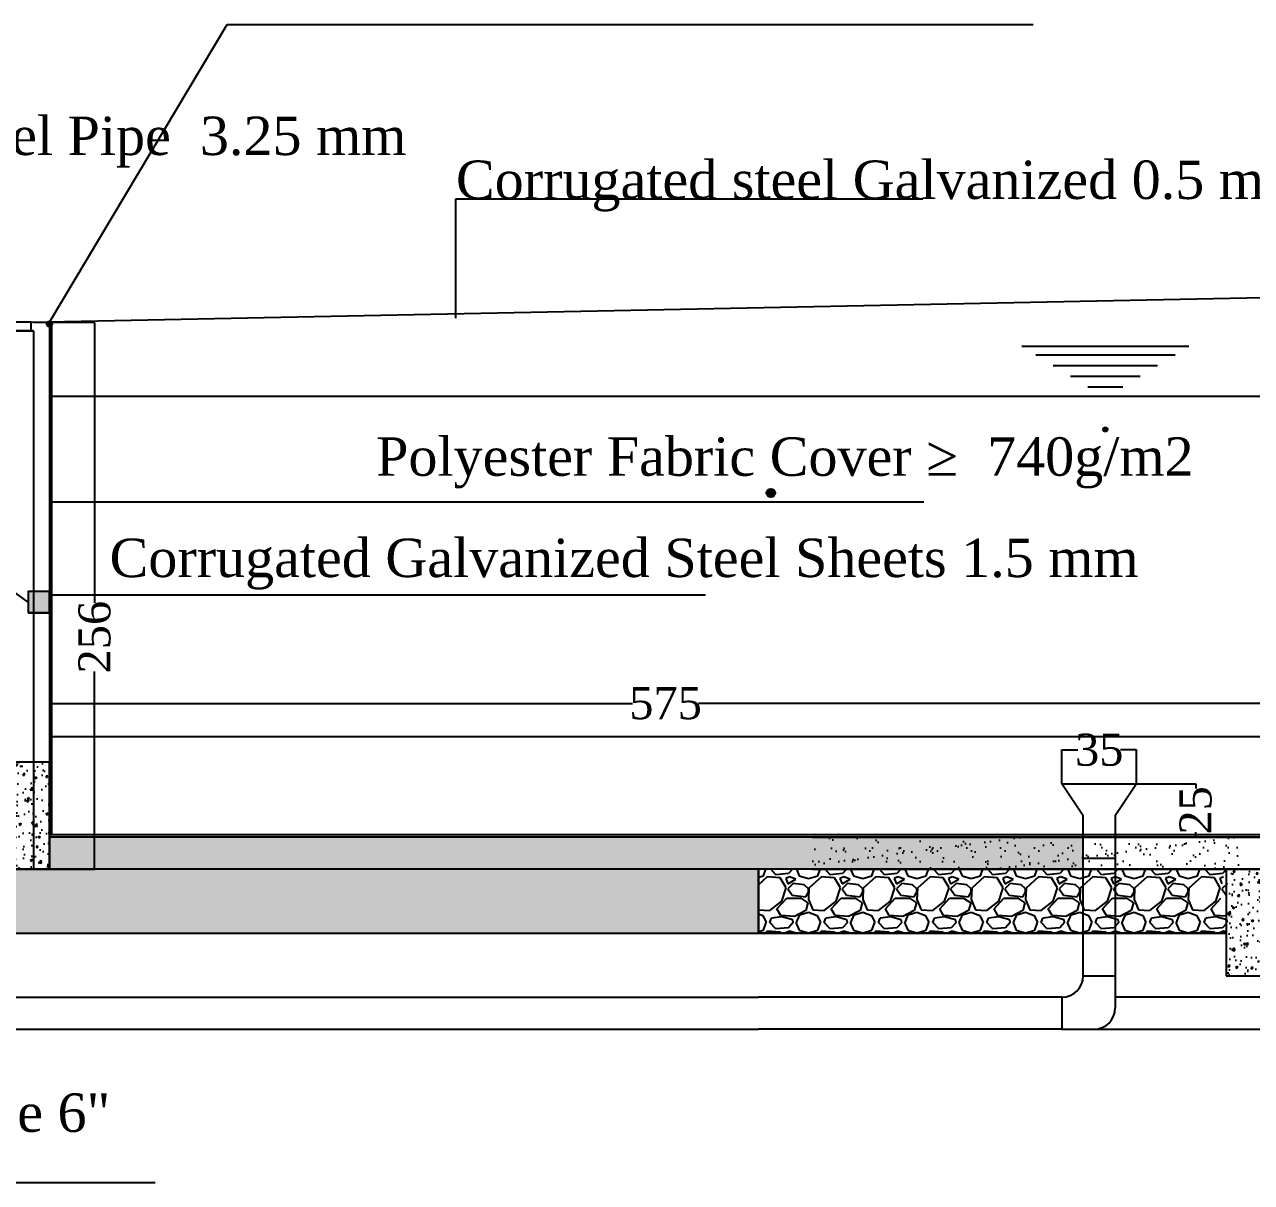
# Model space of a CAD drawing. Header units: centimetres. Extents: x 19229 to 39050, y 7691 to 15397.
# Drawn here: x 35060 to 35634, y 8811 to 9353 of the extents above; entities that cross this region are included whole.
import ezdxf

# ---------------------------------------------------------------- set-up
doc = ezdxf.new("R2010")
doc.units = ezdxf.units.CM
doc.layers.get('0').update_dxf_attribs({"linetype": 'CONTINUOUS'})
doc.layers.get('DEFPOINTS').update_dxf_attribs({"linetype": 'CONTINUOUS'})
doc.styles.add('style2', font='times.ttf', dxfattribs={"height": 15})
doc.styles.add('style3', font='times.ttf', dxfattribs={"height": 25})
doc.dimstyles.get("Standard").update_dxf_attribs({"dimtxt": 15, "dimasz": 0.18, "dimexe": 0.18, "dimexo": 0.0625, "dimgap": 0.09, "dimtad": 0, "dimdec": 0, "dimzin": 0, "dimdsep": 46, "dimtxsty": 'style2', "dimcen": 0.09, "dimadec": 0, "dimazin": 0, "dimtfac": 1, "dimtdec": 0, "dimtofl": 0, "dimtmove": 0, "dimatfit": 3, "dimfxl": 1, "dimtolj": 1, "dimtzin": 0, "dimarcsym": 0})

# ---------------------------------------------------------------- blocks, each defined once
blk = doc.blocks.new('*D17')
at = {"color": 0, "lineweight": -2, "transparency": 16777216}
for p, q in [((35580.77, 8998.05), (35608.52, 8998.05)), ((35608.34, 8997.87), (35608.34, 8995.75)), ((35570.77, 8973.05), (35608.52, 8973.05)), ((35608.34, 8973.23), (35608.34, 8975.35))]:
    blk.add_line(p, q, dxfattribs=at)
at = {"color": 0, "transparency": 16777216}
for points in [[(35608.31, 8997.87), (35608.37, 8997.87), (35608.34, 8998.05)], [(35608.31, 8973.23), (35608.37, 8973.23), (35608.34, 8973.05)]]:
    blk.add_solid(points, dxfattribs=at)
at = {"layer": 'DEFPOINTS', "color": 0, "transparency": 16777216}
for p in [(35580.7, 8998.05), (35608.34, 8998.05), (35570.7, 8973.05)]:
    blk.add_point(p, dxfattribs=at)
at = {"color": 0, "transparency": 16777216, "insert": (35608.34, 8985.55), "char_height": 15, "attachment_point": 5, "rotation": 90, "style": 'style2'}
blk.add_mtext('\\A1;25', dxfattribs=at)
blk = doc.blocks.new('*D18')
at = {"color": 0, "lineweight": -2, "transparency": 16777216}
for p, q in [((35545.7, 8998.11), (35545.7, 9014.04)), ((35545.88, 9013.86), (35553.22, 9013.86)), ((35580.52, 9013.86), (35573.19, 9013.86)), ((35580.7, 8998.11), (35580.7, 9014.04))]:
    blk.add_line(p, q, dxfattribs=at)
at = {"color": 0, "transparency": 16777216}
for points in [[(35545.88, 9013.89), (35545.88, 9013.83), (35545.7, 9013.86)], [(35580.52, 9013.89), (35580.52, 9013.83), (35580.7, 9013.86)]]:
    blk.add_solid(points, dxfattribs=at)
at = {"layer": 'DEFPOINTS', "color": 0, "transparency": 16777216}
for p in [(35580.7, 9013.86), (35545.7, 8998.05), (35580.7, 8998.05)]:
    blk.add_point(p, dxfattribs=at)
at = {"color": 0, "transparency": 16777216, "insert": (35563.2, 9013.86), "char_height": 15, "attachment_point": 5, "style": 'style2'}
blk.add_mtext('\\A1;35', dxfattribs=at)
blk = doc.blocks.new('*D27')
at = {"color": 0, "lineweight": -2, "ltscale": 20}
for p, q in [((35072.76, 9189.22), (35072.76, 9019.91)), ((37432.76, 9189.22), (37432.76, 9019.91)), ((35072.94, 9020.09), (36283.48, 9020.09)), ((37432.58, 9020.09), (36326.69, 9020.09))]:
    blk.add_line(p, q, dxfattribs=at)
at = {"color": 0, "ltscale": 20}
for points in [[(35072.94, 9020.12), (35072.94, 9020.06), (35072.76, 9020.09)], [(37432.58, 9020.12), (37432.58, 9020.06), (37432.76, 9020.09)]]:
    blk.add_solid(points, dxfattribs=at)
at = {"layer": 'DEFPOINTS', "color": 0, "ltscale": 20}
for p in [(35072.76, 9189.29), (37432.76, 9189.29), (37432.76, 9020.09)]:
    blk.add_point(p, dxfattribs=at)
at = {"color": 0, "ltscale": 20, "insert": (36305.08, 9020.09), "char_height": 15, "attachment_point": 5, "style": 'style2'}
blk.add_mtext('\\A1;2360', dxfattribs=at)
blk = doc.blocks.new('*D28')
at = {"color": 0, "lineweight": -2, "ltscale": 20, "transparency": 16777216}
for p, q in [((35064.3, 9214.06), (35093.11, 9214.06)), ((35092.93, 9213.88), (35092.93, 9082.7)), ((35092.93, 8958.23), (35092.93, 9050.63)), ((35064.32, 8958.05), (35093.11, 8958.05))]:
    blk.add_line(p, q, dxfattribs=at)
at = {"color": 0, "ltscale": 20, "transparency": 16777216}
for points in [[(35092.9, 9213.88), (35092.96, 9213.88), (35092.93, 9214.06)], [(35092.9, 8958.23), (35092.96, 8958.23), (35092.93, 8958.05)]]:
    blk.add_solid(points, dxfattribs=at)
at = {"layer": 'DEFPOINTS', "color": 0, "ltscale": 20, "transparency": 16777216}
for p in [(35064.24, 9214.06), (35092.93, 9214.06), (35064.26, 8958.05)]:
    blk.add_point(p, dxfattribs=at)
at = {"color": 0, "ltscale": 20, "transparency": 16777216, "insert": (35092.93, 9066.66), "char_height": 15, "attachment_point": 5, "rotation": 90, "style": 'style2'}
blk.add_mtext('\\A1;256', dxfattribs=at)
blk = doc.blocks.new('*D31')
at = {"color": 0, "lineweight": -2, "ltscale": 20, "transparency": 16777216}
for p, q in [((35072.76, 9035.7), (35072.76, 9035.82)), ((35072.94, 9035.64), (35344.75, 9035.64)), ((35647.45, 9035.64), (35375.63, 9035.64)), ((35647.63, 9035.7), (35647.63, 9035.82))]:
    blk.add_line(p, q, dxfattribs=at)
at = {"color": 0, "ltscale": 20, "transparency": 16777216}
for points in [[(35072.94, 9035.67), (35072.94, 9035.61), (35072.76, 9035.64)], [(35647.45, 9035.67), (35647.45, 9035.61), (35647.63, 9035.64)]]:
    blk.add_solid(points, dxfattribs=at)
at = {"layer": 'DEFPOINTS', "color": 0, "ltscale": 20, "transparency": 16777216}
for p in [(35072.76, 9035.64), (35647.63, 9035.64), (35647.63, 9035.64)]:
    blk.add_point(p, dxfattribs=at)
at = {"color": 0, "ltscale": 20, "transparency": 16777216, "insert": (35360.19, 9035.64), "char_height": 15, "attachment_point": 5, "style": 'style2'}
blk.add_mtext('\\A1;575', dxfattribs=at)

msp = doc.modelspace()

# ---------------------------------------------------------------- hatches: boundary and pattern name
at = {"ltscale": 20}
h = msp.add_hatch(color=7, dxfattribs=at)
h.dxf.hatch_style = 1
h.paths.add_polyline_path([(35071.76, 9213.3), (35072.76, 9213.3), (35072.76, 9214.05, 0.720759), (35070.51, 9213.3, 0.414214), (35071.76, 9212.05)])
h.paths.add_polyline_path([(35072.76, 9213.3), (35071.76, 9213.3), (35071.76, 9212.05, 0.236068), (35072.76, 9212.55)], flags=17)
h = msp.add_hatch(color=7)
h.dxf.hatch_style = 1
h.paths.add_polyline_path([(35565.08, 9163.87, 1), (35567.08, 9163.87, 1)])
h = msp.add_hatch(color=7, dxfattribs=at)
h.dxf.hatch_style = 1
h.paths.add_polyline_path([(35411.26, 9135.12, 0.77413), (35407.51, 9134.15, 0.77413), (35411.26, 9133.18)])
h = msp.add_hatch(color=7)
h.dxf.hatch_style = 1
h.paths.add_polyline_path([(35071.76, 9088.05), (35061.76, 9088.05), (35061.76, 9078.05), (35071.76, 9078.05)])
at = {"ltscale": 500}
h = msp.add_hatch(dxfattribs=at)
h.set_pattern_fill('CONCRETE_C', scale=1.5, pattern_type=2)
h.set_pattern_definition([(50, (13731.527, -876.6085), (10.7589027, -0.941282), [1.125, -12.375]), (355, (13731.527, -876.609), (-2.08127, 11.282882), [0.9, -9.9]), (100.4514, (13732.423, -876.687), (8.6776407, 10.341593), [0.956103, -10.5171317]), (46.1842, (13731.527, -873.609), (16.008616, -2.482785), [1.6875, -18.5625]), (96.6356, (13732.861, -873.815), (14.019941, 14.611768), [1.434154, -15.775695]), (351.1842, (13731.527, -873.609), (14.019929, 14.611779), [1.35, -14.85]), (21, (13733.027, -874.3585), (8.9536058, -6.0392834), [1.125, -12.375]), (326, (13733.027, -874.359), (3.64973, 10.8772507), [0.9, -9.9]), (71.4514, (13733.773, -874.862), (12.6033394, 4.8379575), [0.956103, -10.5171317]), (37.5, (13731.527, -876.6085), (0.1823978, 4.9934078), [0, -9.78, 0, -10.05, 0, -9.9375]), (7.5, (13731.527, -876.6085), (3.9460431, 5.9161757), [0, -5.73, 0, -9.555, 0, -3.7875]), (327.5, (13728.182, -876.6085), (8.00733654, -0.3383231), [0, -3.75, 0, -11.7, 0, -15.525]), (317.5, (13726.682, -876.6085), (8.7477925, 1.5015747), [0, -4.875, 0, -7.77, 0, -11.025])])
h.paths.add_polyline_path([(35071.76, 9008.11), (35046.76, 9008.11), (35046.76, 8958.05), (35071.76, 8958.05)])
h = msp.add_hatch()
h.set_pattern_fill('AR-SAND', scale=0.2)
h.set_pattern_definition([(37.5, (14188.69, -852.077), (-0.3200063, 9.7882647), [0, -7.7216, 0, -8.636, 0, -8.255]), (7.5, (14188.69, -852.077), (8.990466, 14.336502), [0, -4.1656, 0, -6.9596, 0, -2.667]), (327.5, (14182.442, -852.077), (15.8198474, 0.0287437), [0, -2.54, 0, -9.144, 0, -11.938]), (317.5, (14182.442, -852.077), (15.271129, 4.4585865), [0, -1.27, 0, -5.9944, 0, -6.858])])
h.paths.add_polyline_path([(35555.7, 8973.05), (35071.76, 8973.05), (35071.76, 8958.11), (35403.76, 8958.05), (35555.7, 8958.05), (35555.7, 8963.05)])
h = msp.add_hatch()
h.set_pattern_fill('AR-SAND', scale=0.2)
h.set_pattern_definition([(37.5, (14040.28, -642.7), (-0.3200063, 9.7882647), [0, -7.7216, 0, -8.636, 0, -8.255]), (7.5, (14040.28, -642.7), (8.990466, 14.336502), [0, -4.1656, 0, -6.9596, 0, -2.667]), (327.5, (14034.0315, -642.7), (15.8198474, 0.0287437), [0, -2.54, 0, -9.144, 0, -11.938]), (317.5, (14034.031, -642.7), (15.271129, 4.4585865), [0, -1.27, 0, -5.9944, 0, -6.858])])
h.paths.add_polyline_path([(35628.76, 8973.05), (35428.76, 8973.05), (35428.76, 8958.05), (35628.76, 8958.05), (35628.76, 8963.05)])
h = msp.add_hatch()
h.set_pattern_fill('GRAVEL', scale=0.9)
h.set_pattern_definition([(228.0127875, (14205.1492, -829.217), (-182.88000001, -205.73999999), [3.075493, -304.474353]), (184.969741, (14203.0918, -831.503), (274.31999989, 22.860001302), [5.277642, -522.48644]), (132.510447, (14197.834, -831.9602), (228.6000001, -251.45999991), [3.721334, -368.412505]), (267.273689, (14188.9186, -837.6752), (22.86000005, 457.2), [4.80604, -475.797937]), (292.833654, (14188.69, -842.4758), (-114.30000001, 274.319999996), [4.712703, -466.55827]), (357.273689, (14190.5188, -846.8192), (-457.2, 22.86000005), [4.80604, -475.797937]), (37.6942405, (14195.3194, -847.0478), (-297.179999987, -228.600000017), [6.355743, -629.218038]), (72.2553284, (14200.3486, -843.1616), (160.020000043, 502.919999986), [6.000476, -594.04731]), (121.4295656, (14202.1774, -837.4466), (-182.880000026, 297.179999984), [4.822317, -477.409911]), (175.236358, (14199.6628, -833.3318), (251.46, -22.86000004), [5.50542, -269.765433]), (222.3974378, (14194.1764, -832.8746), (-274.319999991, -251.46000001), [7.119701, -704.850953]), (138.814075, (14211.55, -837.9038), (-160.02, 137.16000001), [2.43004, -240.575092]), (171.4692344, (14209.7212, -836.3036), (297.18000001, -45.71999995), [4.623138, -457.69175]), (225, (14205.15, -835.618), (-3e-15, -22.86), [3.232884, -29.096038]), (203.19859, (14203.549, -832.8746), (114.3, 45.72), [1.740972, -172.355601]), (291.80141, (14201.949, -833.5604), (-22.86, 68.58), [2.46209, -120.642777]), (30.963757, (14202.8632, -835.8464), (68.58, 45.72), [3.998877, -129.296683]), (161.56505, (14206.292, -833.789), (45.72, -22.86), [2.891584, -69.398083]), (16.3895403, (14188.69, -833.5604), (228.6, 68.58), [4.050792, -401.02944]), (70.346176, (14192.5762, -832.4174), (-91.44000001, -251.46), [3.39839, -336.439941]), (293.19859, (14206.2922, -829.217), (-45.72, 114.3), [3.48192, -170.614652]), (343.6104597, (14207.6638, -832.4174), (-228.600000005, 68.579999984), [4.050792, -401.02944]), (339.443955, (14188.69, -847.7336), (-114.3, 45.72), [3.906317, -191.409609]), (294.7751406, (14192.3476, -849.1052), (-114.30000014, 251.45999994), [3.27305, -324.03234]), (66.80141, (14206.5208, -852.077), (45.72, 114.3), [3.48192, -170.614652]), (17.3540246, (14207.8924, -848.8766), (-297.179999994, -91.44000002), [3.832045, -379.371384]), (69.443955, (14195.3194, -852.077), (-45.72, -114.3), [1.953158, -193.362767]), (101.309932, (14205.149, -852.077), (-22.86, 91.44), [1.165631, -115.397955]), (165.963757, (14204.9206, -850.934), (68.58, -22.86), [4.712703, -89.541491]), (186.009006, (14200.3486, -849.791), (228.6, 22.86000001), [4.367403, -432.372284]), (303.690068, (14202.863, -837.904), (-22.86, 45.72), [3.296915, -79.125987]), (353.1572266, (14204.692, -840.647), (388.620000002, -45.71999998), [5.75601, -569.844082]), (60.945396, (14210.407, -841.3328), (-91.44, -160.02), [2.353574, -233.00453]), (90, (14211.55, -839.275), (-22.86, 22.86), [1.3716, -21.4884]), (120.256437, (14199.8914, -849.1052), (91.43999999, -160.02000001), [3.175803, -314.405467]), (48.0127875, (14198.2912, -846.362), (182.88000002, 205.73999999), [6.150986, -301.39886]), (0, (14202.406, -841.79), (22.86, 22.86), [5.9436, -16.9164]), (325.3048465, (14208.3496, -841.79), (228.60000009, -160.01999988), [3.614486, -357.83385]), (254.054604, (14211.3214, -843.8474), (-22.86, -91.44), [3.328462, -163.09485]), (207.6459754, (14210.407, -847.0478), (-434.340000016, -228.59999997), [5.419306, -536.51218]), (175.4260787, (14205.6064, -849.5624), (-297.18, 22.86), [5.733265, -567.592618])])
h.paths.add_polyline_path([(35403.76, 8958.05), (35046.76, 8958.05), (35046.76, 8928.05), (35403.76, 8928.05)])
h = msp.add_hatch(dxfattribs=at)
h.set_pattern_fill('CONCRETE_C', scale=1.5, pattern_type=2)
h.set_pattern_definition([(50, (14284.2075, -732.07), (10.7589027, -0.941282), [1.125, -12.375]), (355, (14284.207, -732.07), (-2.08127, 11.282882), [0.9, -9.9]), (100.4514, (14285.104, -732.149), (8.6776407, 10.341593), [0.956103, -10.5171317]), (46.1842, (14284.207, -729.07), (16.008616, -2.482785), [1.6875, -18.5625]), (96.6356, (14285.542, -729.277), (14.019941, 14.611768), [1.434154, -15.775695]), (351.1842, (14284.207, -729.07), (14.019929, 14.611779), [1.35, -14.85]), (21, (14285.7075, -729.82), (8.9536058, -6.0392834), [1.125, -12.375]), (326, (14285.707, -729.82), (3.64973, 10.8772507), [0.9, -9.9]), (71.4514, (14286.454, -730.324), (12.6033394, 4.8379575), [0.956103, -10.5171317]), (37.5, (14284.2075, -732.0704), (0.1823978, 4.9934078), [0, -9.78, 0, -10.05, 0, -9.9375]), (7.5, (14284.2075, -732.0704), (3.9460431, 5.9161757), [0, -5.73, 0, -9.555, 0, -3.7875]), (327.5, (14280.8625, -732.0704), (8.00733654, -0.3383231), [0, -3.75, 0, -11.7, 0, -15.525]), (317.5, (14279.3625, -732.0704), (8.7477925, 1.5015747), [0, -4.875, 0, -7.77, 0, -11.025])])
h.paths.add_polyline_path([(35682.63, 8958.05), (35622.63, 8958.05), (35622.63, 8908.05), (35682.63, 8908.05)])

# ---------------------------------------------------------------- linework, layer by layer
at = {"color": 7, "ltscale": 20}
for p, q in [((35071.76, 9214.05), (35155.04, 9353.45)), ((35155.04, 9353.45), (35532.33, 9353.45)), ((35262.08, 9216.06), (35262.08, 9271.79)), ((35262.08, 9271.79), (35480.63, 9271.79)), ((35063.26, 9214.05), (36249.14, 9238.05)), ((35064.26, 9210.05), (35054.26, 9210.05)), ((35063.26, 9210.05), (35064.26, 9210.05)), ((35403.76, 8958.05), (35071.76, 8958.11)), ((35046.76, 8898.05), (35403.76, 8898.05)), ((35545.7, 8898.05), (35545.7, 8883.05)), ((35046.76, 8883.05), (35403.76, 8883.05))]:
    msp.add_line(p, q, dxfattribs=at)
at = {"color": 7}
for p, q in [((35071.76, 9214.05), (35071.76, 8958.05)), ((35072.76, 9214.05), (35072.76, 8974.55)), ((35064.26, 9210.05), (35064.26, 8958.05)), ((35064.26, 9210.05), (35064.26, 9209.05)), ((35526.95, 9202.87), (35605.2, 9202.87)), ((35533.47, 9198.87), (35598.68, 9198.87)), ((35541.62, 9193.87), (35590.53, 9193.87)), ((35549.77, 9188.87), (35582.38, 9188.87)), ((35557.92, 9183.87), (35574.23, 9183.87)), ((35071.76, 9179.43), (37433.76, 9179.43)), ((35061.76, 9083.05), (34998.18, 9129.54)), ((35072.76, 9130.05), (35481.11, 9130.05)), ((35072.76, 9086.42), (35378.82, 9086.42)), ((35071.76, 9078.05), (35061.76, 9078.05)), ((35803.64, 8974.05), (35071.76, 8974.05)), ((35803.64, 8973.05), (35071.76, 8973.05)), ((35803.64, 8973.05), (35428.76, 8973.05)), ((35428.76, 8973.05), (35803.64, 8973.05)), ((35555.7, 8908.05), (35555.7, 8963.05)), ((35570.7, 8963.05), (35570.7, 8908.05)), ((36228.76, 8958.05), (35403.76, 8958.05)), ((35403.76, 8958.05), (35403.76, 8928.05)), ((35403.76, 8954.29), (35406, 8954.94)), ((35407.78, 8954.44), (35403.76, 8950.77)), ((35406, 8954.94), (35407.11, 8958.05)), ((35413.87, 8953.93), (35407.78, 8954.44)), ((35411.84, 8955.45), (35409.46, 8958.05)), ((35417.68, 8955.96), (35411.84, 8955.45)), ((35416.67, 8949.36), (35413.87, 8953.93)), ((35418.19, 8954.44), (35416.41, 8953.67)), ((35416.41, 8953.67), (35417.43, 8951.13)), ((35419.56, 8958.05), (35417.68, 8955.96)), ((35421.24, 8953.42), (35418.19, 8954.44)), ((35421.43, 8958.05), (35422.76, 8954.94)), ((35422.76, 8954.94), (35427.08, 8953.67)), ((35427.08, 8953.67), (35431.4, 8954.94)), ((35433.18, 8954.44), (35427.33, 8949.1)), ((35428.76, 8958.05), (36633.76, 8958.05)), ((36228.76, 8958.05), (35428.76, 8958.05)), ((35428.76, 8958.05), (35428.76, 8958.05)), ((35431.4, 8954.94), (35432.51, 8958.05)), ((35439.27, 8953.93), (35433.18, 8954.44)), ((35437.24, 8955.45), (35434.86, 8958.05)), ((35443.08, 8955.96), (35437.24, 8955.45)), ((35442.07, 8949.36), (35439.27, 8953.93)), ((35443.59, 8954.44), (35441.81, 8953.67)), ((35441.81, 8953.67), (35442.83, 8951.13)), ((35444.96, 8958.05), (35443.08, 8955.96)), ((35446.64, 8953.42), (35443.59, 8954.44)), ((35446.83, 8958.05), (35448.16, 8954.94)), ((35448.16, 8954.94), (35452.48, 8953.67)), ((35452.48, 8953.67), (35456.8, 8954.94)), ((35458.58, 8954.44), (35452.73, 8949.1)), ((35456.8, 8954.94), (35457.91, 8958.05)), ((35464.67, 8953.93), (35458.58, 8954.44)), ((35462.64, 8955.45), (35460.26, 8958.05)), ((35468.48, 8955.96), (35462.64, 8955.45)), ((35467.47, 8949.36), (35464.67, 8953.93)), ((35468.99, 8954.44), (35467.21, 8953.67)), ((35467.21, 8953.67), (35468.23, 8951.13)), ((35470.36, 8958.05), (35468.48, 8955.96)), ((35472.04, 8953.42), (35468.99, 8954.44)), ((35472.23, 8958.05), (35473.56, 8954.94)), ((35473.56, 8954.94), (35477.88, 8953.67)), ((35477.88, 8953.67), (35482.2, 8954.94)), ((35483.98, 8954.44), (35478.13, 8949.1)), ((35482.2, 8954.94), (35483.31, 8958.05)), ((35490.07, 8953.93), (35483.98, 8954.44)), ((35488.04, 8955.45), (35485.66, 8958.05)), ((35493.88, 8955.96), (35488.04, 8955.45)), ((35492.87, 8949.36), (35490.07, 8953.93)), ((35494.39, 8954.44), (35492.61, 8953.67)), ((35492.61, 8953.67), (35493.63, 8951.13)), ((35495.76, 8958.05), (35493.88, 8955.96)), ((35497.44, 8953.42), (35494.39, 8954.44)), ((35497.63, 8958.05), (35498.96, 8954.94)), ((35498.96, 8954.94), (35503.28, 8953.67)), ((35503.28, 8953.67), (35507.6, 8954.94)), ((35509.38, 8954.44), (35503.53, 8949.1)), ((35507.6, 8954.94), (35508.71, 8958.05)), ((35515.47, 8953.93), (35509.38, 8954.44)), ((35513.44, 8955.45), (35511.06, 8958.05)), ((35519.28, 8955.96), (35513.44, 8955.45)), ((35518.27, 8949.36), (35515.47, 8953.93)), ((35519.79, 8954.44), (35518.01, 8953.67)), ((35518.01, 8953.67), (35519.03, 8951.13)), ((35521.16, 8958.05), (35519.28, 8955.96)), ((35522.84, 8953.42), (35519.79, 8954.44)), ((35523.03, 8958.05), (35524.36, 8954.94)), ((35524.36, 8954.94), (35528.68, 8953.67)), ((35528.68, 8953.67), (35533, 8954.94)), ((35534.78, 8954.44), (35528.93, 8949.1)), ((35533, 8954.94), (35534.11, 8958.05)), ((35540.87, 8953.93), (35534.78, 8954.44)), ((35538.84, 8955.45), (35536.46, 8958.05)), ((35544.68, 8955.96), (35538.84, 8955.45)), ((35543.67, 8949.36), (35540.87, 8953.93)), ((35545.19, 8954.44), (35543.41, 8953.67)), ((35543.41, 8953.67), (35544.43, 8951.13)), ((35546.56, 8958.05), (35544.68, 8955.96)), ((35548.24, 8953.42), (35545.19, 8954.44)), ((35548.43, 8958.05), (35549.76, 8954.94)), ((35549.76, 8954.94), (35554.08, 8953.67)), ((35554.08, 8953.67), (35558.4, 8954.94)), ((35560.18, 8954.44), (35554.33, 8949.1)), ((35558.4, 8954.94), (35559.51, 8958.05)), ((35566.27, 8953.93), (35560.18, 8954.44)), ((35564.24, 8955.45), (35561.86, 8958.05)), ((35570.08, 8955.96), (35564.24, 8955.45)), ((35569.07, 8949.36), (35566.27, 8953.93)), ((35570.59, 8954.44), (35568.81, 8953.67)), ((35568.81, 8953.67), (35569.83, 8951.13)), ((35571.96, 8958.05), (35570.08, 8955.96)), ((35573.64, 8953.42), (35570.59, 8954.44)), ((35573.83, 8958.05), (35575.16, 8954.94)), ((35575.16, 8954.94), (35579.48, 8953.67)), ((35579.48, 8953.67), (35583.8, 8954.94)), ((35585.58, 8954.44), (35579.73, 8949.1)), ((35583.8, 8954.94), (35584.91, 8958.05)), ((35591.67, 8953.93), (35585.58, 8954.44)), ((35589.64, 8955.45), (35587.26, 8958.05)), ((35595.48, 8955.96), (35589.64, 8955.45)), ((35594.47, 8949.36), (35591.67, 8953.93)), ((35595.99, 8954.44), (35594.21, 8953.67)), ((35594.21, 8953.67), (35595.23, 8951.13)), ((35597.36, 8958.05), (35595.48, 8955.96)), ((35599.04, 8953.42), (35595.99, 8954.44)), ((35599.23, 8958.05), (35600.56, 8954.94)), ((35600.56, 8954.94), (35604.88, 8953.67)), ((35604.88, 8953.67), (35609.2, 8954.94)), ((35610.98, 8954.44), (35605.13, 8949.1)), ((35609.2, 8954.94), (35610.31, 8958.05)), ((35617.07, 8953.93), (35610.98, 8954.44)), ((35615.04, 8955.45), (35612.66, 8958.05)), ((35620.88, 8955.96), (35615.04, 8955.45)), ((35619.87, 8949.36), (35617.07, 8953.93)), ((35621.39, 8954.44), (35619.61, 8953.67)), ((35619.61, 8953.67), (35620.63, 8951.13)), ((35622.76, 8958.05), (35620.88, 8955.96)), ((35414.63, 8943.01), (35416.67, 8949.36)), ((35417.43, 8951.13), (35421.24, 8953.42)), ((35419.97, 8951.39), (35417.43, 8948.85)), ((35417.43, 8948.85), (35419.46, 8945.8)), ((35425.05, 8950.63), (35419.97, 8951.39)), ((35427.08, 8948.85), (35425.05, 8950.63)), ((35427.33, 8949.1), (35427.08, 8943.77)), ((35427.08, 8947.32), (35427.08, 8948.85)), ((35440.03, 8943.01), (35442.07, 8949.36)), ((35442.83, 8951.13), (35446.64, 8953.42)), ((35445.37, 8951.39), (35442.83, 8948.85)), ((35442.83, 8948.85), (35444.86, 8945.8)), ((35450.45, 8950.63), (35445.37, 8951.39)), ((35452.48, 8948.85), (35450.45, 8950.63)), ((35452.73, 8949.1), (35452.48, 8943.77)), ((35452.48, 8947.32), (35452.48, 8948.85)), ((35465.43, 8943.01), (35467.47, 8949.36)), ((35468.23, 8951.13), (35472.04, 8953.42)), ((35470.77, 8951.39), (35468.23, 8948.85)), ((35468.23, 8948.85), (35470.26, 8945.8)), ((35475.85, 8950.63), (35470.77, 8951.39)), ((35477.88, 8948.85), (35475.85, 8950.63)), ((35478.13, 8949.1), (35477.88, 8943.77)), ((35477.88, 8947.32), (35477.88, 8948.85)), ((35490.83, 8943.01), (35492.87, 8949.36)), ((35493.63, 8951.13), (35497.44, 8953.42)), ((35496.17, 8951.39), (35493.63, 8948.85)), ((35493.63, 8948.85), (35495.66, 8945.8)), ((35501.25, 8950.63), (35496.17, 8951.39)), ((35503.28, 8948.85), (35501.25, 8950.63)), ((35503.53, 8949.1), (35503.28, 8943.77)), ((35503.28, 8947.32), (35503.28, 8948.85)), ((35516.23, 8943.01), (35518.27, 8949.36)), ((35519.03, 8951.13), (35522.84, 8953.42)), ((35521.57, 8951.39), (35519.03, 8948.85)), ((35519.03, 8948.85), (35521.06, 8945.8)), ((35526.65, 8950.63), (35521.57, 8951.39)), ((35528.68, 8948.85), (35526.65, 8950.63)), ((35528.93, 8949.1), (35528.68, 8943.77)), ((35528.68, 8947.32), (35528.68, 8948.85)), ((35541.63, 8943.01), (35543.67, 8949.36)), ((35544.43, 8951.13), (35548.24, 8953.42)), ((35546.97, 8951.39), (35544.43, 8948.85)), ((35544.43, 8948.85), (35546.46, 8945.8)), ((35552.05, 8950.63), (35546.97, 8951.39)), ((35554.08, 8948.85), (35552.05, 8950.63)), ((35554.33, 8949.1), (35554.08, 8943.77)), ((35554.08, 8947.32), (35554.08, 8948.85)), ((35567.03, 8943.01), (35569.07, 8949.36)), ((35569.83, 8951.13), (35573.64, 8953.42)), ((35572.37, 8951.39), (35569.83, 8948.85)), ((35569.83, 8948.85), (35571.86, 8945.8)), ((35577.45, 8950.63), (35572.37, 8951.39)), ((35579.48, 8948.85), (35577.45, 8950.63)), ((35579.73, 8949.1), (35579.48, 8943.77)), ((35579.48, 8947.32), (35579.48, 8948.85)), ((35592.43, 8943.01), (35594.47, 8949.36)), ((35595.23, 8951.13), (35599.04, 8953.42)), ((35597.77, 8951.39), (35595.23, 8948.85)), ((35595.23, 8948.85), (35597.26, 8945.8)), ((35602.85, 8950.63), (35597.77, 8951.39)), ((35604.88, 8948.85), (35602.85, 8950.63)), ((35605.13, 8949.1), (35604.88, 8943.77)), ((35604.88, 8947.32), (35604.88, 8948.85)), ((35617.83, 8943.01), (35619.87, 8949.36)), ((35623.17, 8951.39), (35620.63, 8948.85)), ((35620.63, 8948.85), (35622.66, 8945.8)), ((35409.05, 8938.69), (35414.63, 8943.01)), ((35412.35, 8939.45), (35416.92, 8944.53)), ((35416.92, 8944.53), (35423.52, 8944.53)), ((35419.46, 8945.8), (35425.81, 8945.04)), ((35423.52, 8944.53), (35426.83, 8942.24)), ((35425.81, 8945.04), (35427.08, 8947.32)), ((35426.83, 8942.24), (35425.81, 8938.69)), ((35427.08, 8943.77), (35429.11, 8938.94)), ((35434.45, 8938.69), (35440.03, 8943.01)), ((35437.75, 8939.45), (35442.32, 8944.53)), ((35442.32, 8944.53), (35448.92, 8944.53)), ((35444.86, 8945.8), (35451.21, 8945.04)), ((35448.92, 8944.53), (35452.23, 8942.24)), ((35451.21, 8945.04), (35452.48, 8947.32)), ((35452.23, 8942.24), (35451.21, 8938.69)), ((35452.48, 8943.77), (35454.51, 8938.94)), ((35459.85, 8938.69), (35465.43, 8943.01)), ((35463.15, 8939.45), (35467.72, 8944.53)), ((35467.72, 8944.53), (35474.32, 8944.53)), ((35470.26, 8945.8), (35476.61, 8945.04)), ((35474.32, 8944.53), (35477.63, 8942.24)), ((35476.61, 8945.04), (35477.88, 8947.32)), ((35477.63, 8942.24), (35476.61, 8938.69)), ((35477.88, 8943.77), (35479.91, 8938.94)), ((35485.25, 8938.69), (35490.83, 8943.01)), ((35488.55, 8939.45), (35493.12, 8944.53)), ((35493.12, 8944.53), (35499.72, 8944.53)), ((35495.66, 8945.8), (35502.01, 8945.04)), ((35499.72, 8944.53), (35503.03, 8942.24)), ((35502.01, 8945.04), (35503.28, 8947.32)), ((35503.03, 8942.24), (35502.01, 8938.69)), ((35503.28, 8943.77), (35505.31, 8938.94)), ((35510.65, 8938.69), (35516.23, 8943.01)), ((35513.95, 8939.45), (35518.52, 8944.53)), ((35518.52, 8944.53), (35525.12, 8944.53)), ((35521.06, 8945.8), (35527.41, 8945.04)), ((35525.12, 8944.53), (35528.43, 8942.24)), ((35527.41, 8945.04), (35528.68, 8947.32)), ((35528.43, 8942.24), (35527.41, 8938.69)), ((35528.68, 8943.77), (35530.71, 8938.94)), ((35536.05, 8938.69), (35541.63, 8943.01)), ((35539.35, 8939.45), (35543.92, 8944.53)), ((35543.92, 8944.53), (35550.52, 8944.53)), ((35546.46, 8945.8), (35552.81, 8945.04)), ((35550.52, 8944.53), (35553.83, 8942.24)), ((35552.81, 8945.04), (35554.08, 8947.32)), ((35553.83, 8942.24), (35552.81, 8938.69)), ((35554.08, 8943.77), (35556.11, 8938.94)), ((35561.45, 8938.69), (35567.03, 8943.01)), ((35564.75, 8939.45), (35569.32, 8944.53)), ((35569.32, 8944.53), (35575.92, 8944.53)), ((35571.86, 8945.8), (35578.21, 8945.04)), ((35575.92, 8944.53), (35579.23, 8942.24)), ((35578.21, 8945.04), (35579.48, 8947.32)), ((35579.23, 8942.24), (35578.21, 8938.69)), ((35579.48, 8943.77), (35581.51, 8938.94)), ((35586.85, 8938.69), (35592.43, 8943.01)), ((35590.15, 8939.45), (35594.72, 8944.53)), ((35594.72, 8944.53), (35601.32, 8944.53)), ((35597.26, 8945.8), (35603.61, 8945.04)), ((35601.32, 8944.53), (35604.63, 8942.24)), ((35603.61, 8945.04), (35604.88, 8947.32)), ((35604.63, 8942.24), (35603.61, 8938.69)), ((35604.88, 8943.77), (35606.91, 8938.94)), ((35612.25, 8938.69), (35617.83, 8943.01)), ((35615.55, 8939.45), (35620.12, 8944.53)), ((35403.76, 8938.94), (35409.05, 8938.69)), ((35403.76, 8937.15), (35405.74, 8936.4)), ((35405.74, 8936.4), (35407.27, 8933.1)), ((35414.13, 8936.4), (35412.35, 8939.45)), ((35420.48, 8935.89), (35414.13, 8936.4)), ((35425.81, 8938.69), (35420.48, 8935.89)), ((35421.49, 8933.1), (35423.02, 8936.66)), ((35423.02, 8936.66), (35427.08, 8937.93)), ((35427.08, 8937.93), (35431.14, 8936.4)), ((35429.11, 8938.94), (35434.45, 8938.69)), ((35431.14, 8936.4), (35432.67, 8933.1)), ((35439.53, 8936.4), (35437.75, 8939.45)), ((35445.88, 8935.89), (35439.53, 8936.4)), ((35451.21, 8938.69), (35445.88, 8935.89)), ((35446.89, 8933.1), (35448.42, 8936.66)), ((35448.42, 8936.66), (35452.48, 8937.93)), ((35452.48, 8937.93), (35456.54, 8936.4)), ((35454.51, 8938.94), (35459.85, 8938.69)), ((35456.54, 8936.4), (35458.07, 8933.1)), ((35464.93, 8936.4), (35463.15, 8939.45)), ((35471.28, 8935.89), (35464.93, 8936.4)), ((35476.61, 8938.69), (35471.28, 8935.89)), ((35472.29, 8933.1), (35473.82, 8936.66)), ((35473.82, 8936.66), (35477.88, 8937.93)), ((35477.88, 8937.93), (35481.94, 8936.4)), ((35479.91, 8938.94), (35485.25, 8938.69)), ((35481.94, 8936.4), (35483.47, 8933.1)), ((35490.33, 8936.4), (35488.55, 8939.45)), ((35496.68, 8935.89), (35490.33, 8936.4)), ((35502.01, 8938.69), (35496.68, 8935.89)), ((35497.69, 8933.1), (35499.22, 8936.66)), ((35499.22, 8936.66), (35503.28, 8937.93)), ((35503.28, 8937.93), (35507.34, 8936.4)), ((35505.31, 8938.94), (35510.65, 8938.69)), ((35507.34, 8936.4), (35508.87, 8933.1)), ((35515.73, 8936.4), (35513.95, 8939.45)), ((35522.08, 8935.89), (35515.73, 8936.4)), ((35527.41, 8938.69), (35522.08, 8935.89)), ((35523.09, 8933.1), (35524.62, 8936.66)), ((35524.62, 8936.66), (35528.68, 8937.93)), ((35528.68, 8937.93), (35532.74, 8936.4)), ((35530.71, 8938.94), (35536.05, 8938.69)), ((35532.74, 8936.4), (35534.27, 8933.1)), ((35541.13, 8936.4), (35539.35, 8939.45)), ((35547.48, 8935.89), (35541.13, 8936.4)), ((35552.81, 8938.69), (35547.48, 8935.89)), ((35548.49, 8933.1), (35550.02, 8936.66)), ((35550.02, 8936.66), (35554.08, 8937.93)), ((35554.08, 8937.93), (35558.14, 8936.4)), ((35556.11, 8938.94), (35561.45, 8938.69)), ((35558.14, 8936.4), (35559.67, 8933.1)), ((35566.53, 8936.4), (35564.75, 8939.45)), ((35572.88, 8935.89), (35566.53, 8936.4)), ((35578.21, 8938.69), (35572.88, 8935.89)), ((35573.89, 8933.1), (35575.42, 8936.66)), ((35575.42, 8936.66), (35579.48, 8937.93)), ((35579.48, 8937.93), (35583.54, 8936.4)), ((35581.51, 8938.94), (35586.85, 8938.69)), ((35583.54, 8936.4), (35585.07, 8933.1)), ((35591.93, 8936.4), (35590.15, 8939.45)), ((35598.28, 8935.89), (35591.93, 8936.4)), ((35603.61, 8938.69), (35598.28, 8935.89)), ((35599.29, 8933.1), (35600.82, 8936.66)), ((35600.82, 8936.66), (35604.88, 8937.93)), ((35604.88, 8937.93), (35608.94, 8936.4)), ((35606.91, 8938.94), (35612.25, 8938.69)), ((35608.94, 8936.4), (35610.47, 8933.1)), ((35617.33, 8936.4), (35615.55, 8939.45)), ((35622.63, 8935.98), (35617.33, 8936.4)), ((35406, 8929.54), (35407.27, 8933.1)), ((35409.05, 8933.1), (35409.81, 8935.13)), ((35411.84, 8930.05), (35409.05, 8933.1)), ((35414.63, 8935.64), (35409.81, 8935.13)), ((35417.68, 8930.56), (35411.84, 8930.05)), ((35419.71, 8934.37), (35414.63, 8935.64)), ((35419.97, 8933.1), (35417.68, 8930.56)), ((35419.97, 8933.1), (35419.71, 8934.37)), ((35421.24, 8933.1), (35422.76, 8929.54)), ((35431.4, 8929.54), (35432.67, 8933.1)), ((35434.45, 8933.1), (35435.21, 8935.13)), ((35437.24, 8930.05), (35434.45, 8933.1)), ((35440.03, 8935.64), (35435.21, 8935.13)), ((35443.08, 8930.56), (35437.24, 8930.05)), ((35445.11, 8934.37), (35440.03, 8935.64)), ((35445.37, 8933.1), (35443.08, 8930.56)), ((35445.37, 8933.1), (35445.11, 8934.37)), ((35446.64, 8933.1), (35448.16, 8929.54)), ((35456.8, 8929.54), (35458.07, 8933.1)), ((35459.85, 8933.1), (35460.61, 8935.13)), ((35462.64, 8930.05), (35459.85, 8933.1)), ((35465.43, 8935.64), (35460.61, 8935.13)), ((35468.48, 8930.56), (35462.64, 8930.05)), ((35470.51, 8934.37), (35465.43, 8935.64)), ((35470.77, 8933.1), (35468.48, 8930.56)), ((35470.77, 8933.1), (35470.51, 8934.37)), ((35472.04, 8933.1), (35473.56, 8929.54)), ((35482.2, 8929.54), (35483.47, 8933.1)), ((35485.25, 8933.1), (35486.01, 8935.13)), ((35488.04, 8930.05), (35485.25, 8933.1)), ((35490.83, 8935.64), (35486.01, 8935.13)), ((35493.88, 8930.56), (35488.04, 8930.05)), ((35495.91, 8934.37), (35490.83, 8935.64)), ((35496.17, 8933.1), (35493.88, 8930.56)), ((35496.17, 8933.1), (35495.91, 8934.37)), ((35497.44, 8933.1), (35498.96, 8929.54)), ((35507.6, 8929.54), (35508.87, 8933.1)), ((35510.65, 8933.1), (35511.41, 8935.13)), ((35513.44, 8930.05), (35510.65, 8933.1)), ((35516.23, 8935.64), (35511.41, 8935.13)), ((35519.28, 8930.56), (35513.44, 8930.05)), ((35521.31, 8934.37), (35516.23, 8935.64)), ((35521.57, 8933.1), (35519.28, 8930.56)), ((35521.57, 8933.1), (35521.31, 8934.37)), ((35522.84, 8933.1), (35524.36, 8929.54)), ((35533, 8929.54), (35534.27, 8933.1)), ((35536.05, 8933.1), (35536.81, 8935.13)), ((35538.84, 8930.05), (35536.05, 8933.1)), ((35541.63, 8935.64), (35536.81, 8935.13)), ((35544.68, 8930.56), (35538.84, 8930.05)), ((35546.71, 8934.37), (35541.63, 8935.64)), ((35546.97, 8933.1), (35544.68, 8930.56)), ((35546.97, 8933.1), (35546.71, 8934.37)), ((35548.24, 8933.1), (35549.76, 8929.54)), ((35558.4, 8929.54), (35559.67, 8933.1)), ((35561.45, 8933.1), (35562.21, 8935.13)), ((35564.24, 8930.05), (35561.45, 8933.1)), ((35567.03, 8935.64), (35562.21, 8935.13)), ((35570.08, 8930.56), (35564.24, 8930.05)), ((35572.11, 8934.37), (35567.03, 8935.64)), ((35572.37, 8933.1), (35570.08, 8930.56)), ((35572.37, 8933.1), (35572.11, 8934.37)), ((35573.64, 8933.1), (35575.16, 8929.54)), ((35583.8, 8929.54), (35585.07, 8933.1)), ((35586.85, 8933.1), (35587.61, 8935.13)), ((35589.64, 8930.05), (35586.85, 8933.1)), ((35592.43, 8935.64), (35587.61, 8935.13)), ((35595.48, 8930.56), (35589.64, 8930.05)), ((35597.51, 8934.37), (35592.43, 8935.64)), ((35597.77, 8933.1), (35595.48, 8930.56)), ((35597.77, 8933.1), (35597.51, 8934.37)), ((35599.04, 8933.1), (35600.56, 8929.54)), ((35609.2, 8929.54), (35610.47, 8933.1)), ((35612.25, 8933.1), (35613.01, 8935.13)), ((35615.04, 8930.05), (35612.25, 8933.1)), ((35617.83, 8935.64), (35613.01, 8935.13)), ((35620.88, 8930.56), (35615.04, 8930.05)), ((35622.91, 8934.37), (35617.83, 8935.64)), ((35622.63, 8932.5), (35620.88, 8930.56)), ((35623.17, 8933.1), (35622.91, 8934.37)), ((35403.76, 8928.89), (35406, 8929.54)), ((35622.63, 8928.05), (35403.76, 8928.05)), ((35407.78, 8929.04), (35406.7, 8928.05)), ((35413.87, 8928.53), (35407.78, 8929.04)), ((35414.16, 8928.05), (35413.87, 8928.53)), ((35418.19, 8929.04), (35416.41, 8928.27)), ((35416.41, 8928.27), (35416.5, 8928.05)), ((35421.15, 8928.05), (35418.19, 8929.04)), ((35422.76, 8929.54), (35427.08, 8928.27)), ((35427.08, 8928.27), (35431.4, 8929.54)), ((35433.18, 8929.04), (35432.1, 8928.05)), ((35439.27, 8928.53), (35433.18, 8929.04)), ((35439.56, 8928.05), (35439.27, 8928.53)), ((35443.59, 8929.04), (35441.81, 8928.27)), ((35441.81, 8928.27), (35441.9, 8928.05)), ((35446.55, 8928.05), (35443.59, 8929.04)), ((35448.16, 8929.54), (35452.48, 8928.27)), ((35452.48, 8928.27), (35456.8, 8929.54)), ((35458.58, 8929.04), (35457.5, 8928.05)), ((35464.67, 8928.53), (35458.58, 8929.04)), ((35464.96, 8928.05), (35464.67, 8928.53)), ((35468.99, 8929.04), (35467.21, 8928.27)), ((35467.21, 8928.27), (35467.3, 8928.05)), ((35471.95, 8928.05), (35468.99, 8929.04)), ((35473.56, 8929.54), (35477.88, 8928.27)), ((35477.88, 8928.27), (35482.2, 8929.54)), ((35483.98, 8929.04), (35482.9, 8928.05)), ((35490.07, 8928.53), (35483.98, 8929.04)), ((35490.36, 8928.05), (35490.07, 8928.53)), ((35494.39, 8929.04), (35492.61, 8928.27)), ((35492.61, 8928.27), (35492.7, 8928.05)), ((35497.35, 8928.05), (35494.39, 8929.04)), ((35498.96, 8929.54), (35503.28, 8928.27)), ((35503.28, 8928.27), (35507.6, 8929.54)), ((35509.38, 8929.04), (35508.3, 8928.05)), ((35515.47, 8928.53), (35509.38, 8929.04)), ((35515.76, 8928.05), (35515.47, 8928.53)), ((35519.79, 8929.04), (35518.01, 8928.27)), ((35518.01, 8928.27), (35518.1, 8928.05)), ((35522.75, 8928.05), (35519.79, 8929.04)), ((35524.36, 8929.54), (35528.68, 8928.27)), ((35528.68, 8928.27), (35533, 8929.54)), ((35534.78, 8929.04), (35533.7, 8928.05)), ((35540.87, 8928.53), (35534.78, 8929.04)), ((35541.16, 8928.05), (35540.87, 8928.53)), ((35545.19, 8929.04), (35543.41, 8928.27)), ((35543.41, 8928.27), (35543.5, 8928.05)), ((35548.15, 8928.05), (35545.19, 8929.04)), ((35549.76, 8929.54), (35554.08, 8928.27)), ((35554.08, 8928.27), (35558.4, 8929.54)), ((35560.18, 8929.04), (35559.1, 8928.05)), ((35566.27, 8928.53), (35560.18, 8929.04)), ((35566.56, 8928.05), (35566.27, 8928.53)), ((35570.59, 8929.04), (35568.81, 8928.27)), ((35568.81, 8928.27), (35568.9, 8928.05)), ((35573.55, 8928.05), (35570.59, 8929.04)), ((35575.16, 8929.54), (35579.48, 8928.27)), ((35579.48, 8928.27), (35583.8, 8929.54)), ((35585.58, 8929.04), (35584.5, 8928.05)), ((35591.67, 8928.53), (35585.58, 8929.04)), ((35591.96, 8928.05), (35591.67, 8928.53)), ((35595.99, 8929.04), (35594.21, 8928.27)), ((35594.21, 8928.27), (35594.3, 8928.05)), ((35598.95, 8928.05), (35595.99, 8929.04)), ((35600.56, 8929.54), (35604.88, 8928.27)), ((35604.88, 8928.27), (35609.2, 8929.54)), ((35610.98, 8929.04), (35609.9, 8928.05)), ((35617.07, 8928.53), (35610.98, 8929.04)), ((35617.36, 8928.05), (35617.07, 8928.53)), ((35621.39, 8929.04), (35619.61, 8928.27)), ((35619.61, 8928.27), (35619.7, 8928.05)), ((35622.63, 8928.62), (35621.39, 8929.04)), ((35555.7, 8908.05), (35570.7, 8908.05)), ((35570.7, 8908.05), (35570.7, 8898.05)), ((35545.7, 8898.05), (35403.76, 8898.05)), ((35545.7, 8898.05), (35545.7, 8883.05)), ((35836.14, 8898.05), (35570.7, 8898.05)), ((35570.7, 8898.05), (35570.7, 8893.05)), ((35545.7, 8883.05), (35403.76, 8883.05)), ((35545.7, 8883.05), (35851.14, 8883.05)), ((34906.07, 8811.36), (35121.29, 8811.36))]:
    msp.add_line(p, q, dxfattribs=at)
at = {"color": 7, "ltscale": 20}
for points in [[(35055.26, 9210.05), (35063.26, 9210.05), (35063.26, 9214.05), (35055.26, 9214.05)], [(35046.76, 8928.05), (35403.76, 8928.05), (35403.76, 8958.05), (35046.76, 8958.05)], [(35622.63, 8908.05), (35682.63, 8908.05), (35682.63, 8958.05), (35622.63, 8958.05)], [(35622.63, 8908.05), (35682.63, 8908.05), (35682.63, 8958.05), (35622.63, 8958.05)], [(35622.63, 8908.05), (35682.63, 8908.05), (35682.63, 8958.05), (35622.63, 8958.05)]]:
    msp.add_lwpolyline(points, close=True, dxfattribs=at)
at = {"color": 7}
for points in [[(35061.76, 9078.05), (35071.76, 9078.05), (35071.76, 9088.05), (35061.76, 9088.05)], [(35555.7, 8963.05), (35555.7, 8983.05), (35545.7, 8998.05), (35580.7, 8998.05), (35570.7, 8983.05), (35570.7, 8963.05)]]:
    msp.add_lwpolyline(points, close=True, dxfattribs=at)
at = {"color": 7, "ltscale": 100}
for points in [[(35046.76, 8958.11), (35071.76, 8958.11), (35071.76, 9008.11), (35046.76, 9008.11)], [(35046.76, 8958.05), (35071.76, 8958.05), (35071.76, 9008.11), (35046.76, 9008.11)], [(35046.76, 8958.05), (35071.76, 8958.05), (35071.76, 9008.11), (35046.76, 9008.11)]]:
    msp.add_lwpolyline(points, close=True, dxfattribs=at)
at = {"color": 7}
msp.add_lwpolyline([(36228.76, 8958.05), (35403.76, 8958.05), (35403.76, 8928.05), (35622.63, 8928.05)], dxfattribs=at)
for centre, radius in [((35071.76, 9213.3), 1.25), ((35566.08, 9163.87), 1)]:
    msp.add_circle(centre, radius, dxfattribs=at)
at = {"color": 7, "ltscale": 20}
msp.add_circle((35409.51, 9134.15), 2, dxfattribs=at)
at = {"color": 7}
for centre, radius, start, end in [((35430.26, 8974.55), 0.5, 180, 270), ((35545.7, 8908.05), 10, 270, 0), ((35560.7, 8893.05), 10, 270, 0)]:
    msp.add_arc(centre, radius, start, end, dxfattribs=at)

# ---------------------------------------------------------------- texts
at = {"color": 7, "style": 'style3'}
for s, p in [('Ring of 1" Galvanized Steel Pipe  3.25 mm', (34767.94, 9292.36)), ('Corrugated steel Galvanized 0.5 mm ', (35262.08, 9271.79)), ('Polyester Fabric Cover ≥  740g/m2  ', (35224.71, 9142.2)), ('Corrugated Galvanized Steel Sheets 1.5 mm', (35099.94, 9094.78)), ('Outlet  Pipe 6"', (34938.9, 8835.04))]:
    msp.add_text(s, height=18, dxfattribs=at).set_placement(p)

# ---------------------------------------------------------------- dimensions: what is measured, and where the dimension line sits
at = {"color": 7, "ltscale": 20}
dim = msp.add_linear_dim(base=(35092.93, 9214.06), p1=(35064.26, 8958.05), p2=(35064.24, 9214.06), angle=90, dimstyle='Standard', dxfattribs=at)
dim.commit()
dim.dimension.update_dxf_attribs({"geometry": '*D28', "text_midpoint": (35092.93, 9066.66), "dimtype": 160})
dim = msp.add_linear_dim(base=(37432.76, 9020.09), p1=(35072.76, 9189.29), p2=(37432.76, 9189.29), dimstyle='Standard', dxfattribs=at)
dim.commit()
dim.dimension.update_dxf_attribs({"geometry": '*D27', "text_midpoint": (36305.08, 9020.09), "dimtype": 160})
dim = msp.add_linear_dim(base=(35647.63, 9035.64), p1=(35072.76, 9035.64), p2=(35647.63, 9035.64), dimstyle='Standard', dxfattribs=at)
dim.commit()
dim.dimension.update_dxf_attribs({"geometry": '*D31', "text_midpoint": (35360.19, 9035.64)})
at = {"color": 7}
dim = msp.add_linear_dim(base=(35580.7, 9013.86), p1=(35545.7, 8998.05), p2=(35580.7, 8998.05), dimstyle='Standard', dxfattribs=at)
dim.commit()
dim.dimension.update_dxf_attribs({"geometry": '*D18', "text_midpoint": (35563.2, 9013.86)})
dim = msp.add_linear_dim(base=(35608.34, 8998.05), p1=(35570.7, 8973.05), p2=(35580.7, 8998.05), angle=90, dimstyle='Standard', dxfattribs=at)
dim.commit()
dim.dimension.update_dxf_attribs({"geometry": '*D17', "text_midpoint": (35608.34, 8985.55)})

doc.saveas('drawing.dxf')
